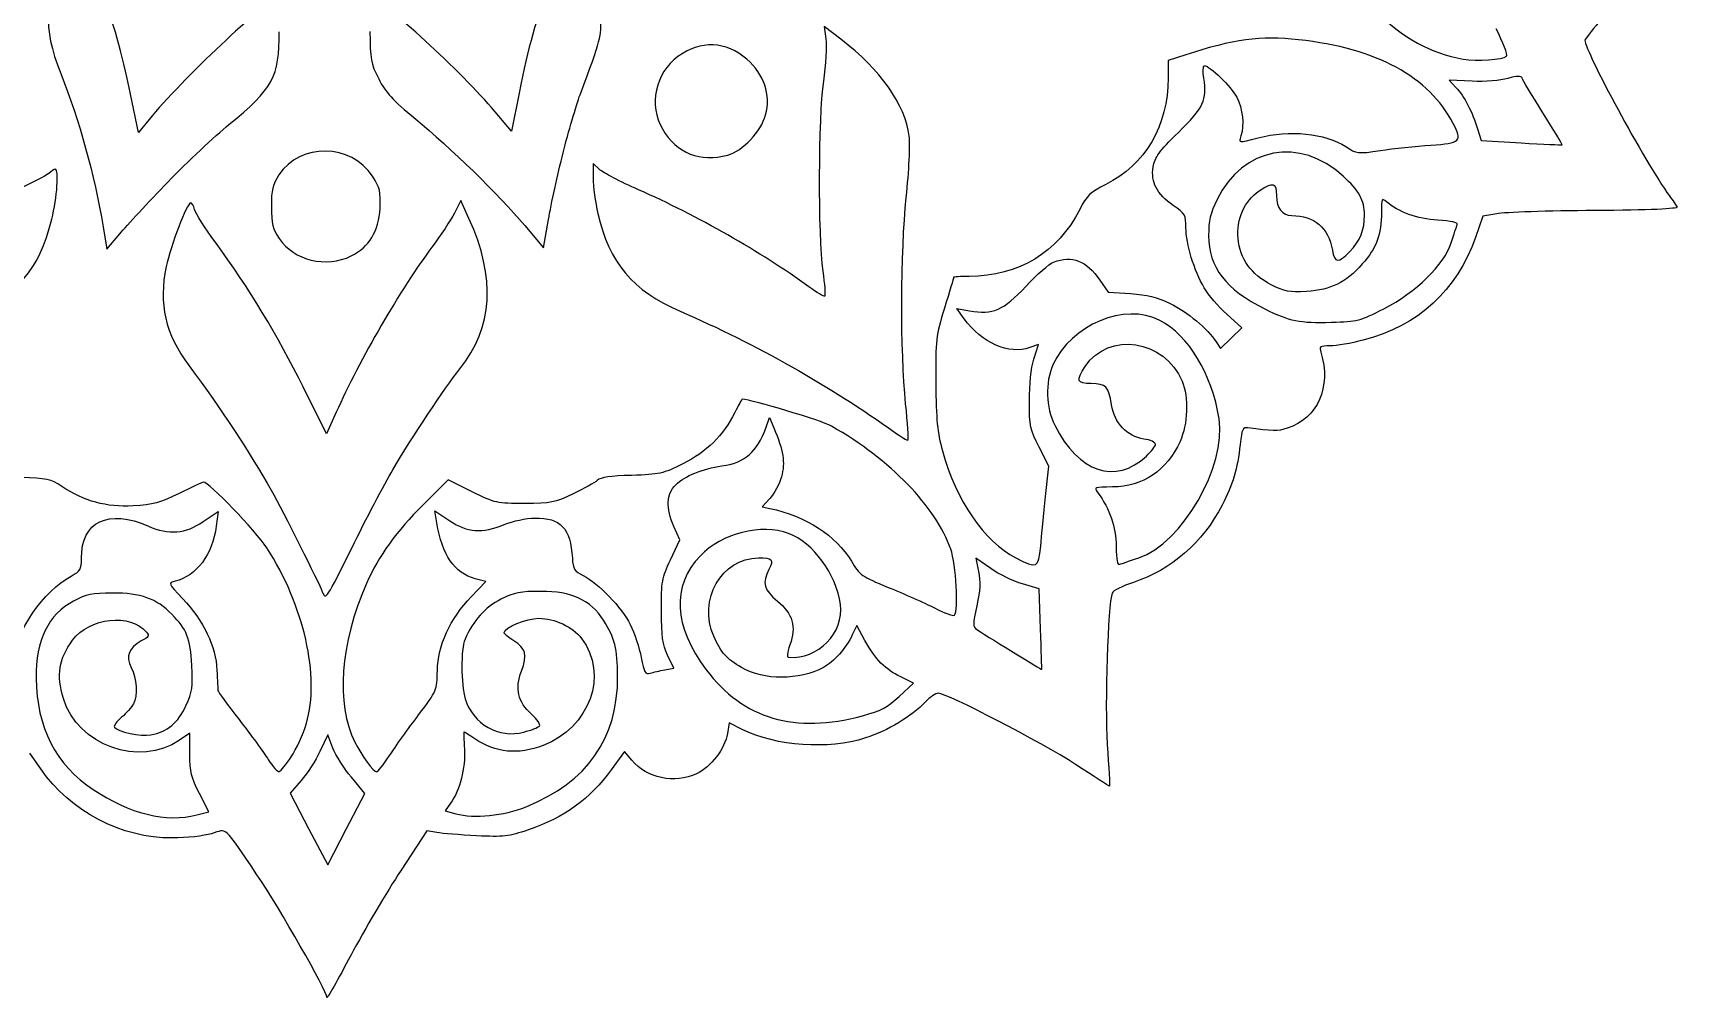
# Model space of a CAD drawing. Extents: x -17 to 263, y 101 to 446.
# Drawn here: x 96.9 to 244.3, y 165.2 to 251.8 of the extents above; entities that cross this region are included whole.
import ezdxf

# ---------------------------------------------------------------- set-up
doc = ezdxf.new("R2010")
doc.units = 0
doc.layers.get('0').update_dxf_attribs({"linetype": 'CONTINUOUS'})

msp = doc.modelspace()

# ---------------------------------------------------------------- linework, layer by layer
at = {"color": 7}
for p, q in [((169.27747, 251.18392), (167.77304, 252.33586)), ((167.77304, 252.33586), (167.92846, 251.21169)), ((198.59791, 249.27359), (198.59789, 247.70679)), ((200.18343, 249.79621), (198.59791, 249.27359)), ((228.90484, 249.67845), (228.90484, 249.67845)), ((106.33523, 242.83992), (105.63417, 246.25689)), ((140.44886, 246.34581), (139.77699, 242.96101)), ((225.81409, 247.42395), (223.77499, 247.50875)), ((223.77499, 247.50875), (224.37244, 246.87469)), ((139.77699, 242.96101), (137.97227, 245.06634)), ((107.56976, 244.31856), (106.33523, 242.83992)), ((232.16444, 244.60221), (232.16444, 244.60224)), ((226.31129, 243.16139), (226.62968, 242.11026)), ((226.62968, 242.11026), (230.21792, 241.90311)), ((144.38299, 240.9993), (144.38299, 240.9993)), ((159.13301, 240.81024), (159.13301, 240.81024)), ((147.6443, 239.52831), (147.07076, 240.0628)), ((147.07076, 240.0628), (147.07576, 238.73517)), ((108.97005, 238.39046), (108.97005, 238.39046)), ((135.22436, 236.75399), (134.64393, 235.60877)), ((135.95264, 235.14377), (135.22436, 236.75399)), ((103.18169, 234.37452), (103.52252, 232.37265)), ((140.94357, 234.51341), (142.63797, 232.51146)), ((142.63797, 232.51146), (143.07581, 235.02955)), ((226.78525, 235.32539), (226.11877, 233.41783)), ((228.02131, 235.55549), (226.78525, 235.32539)), ((103.52252, 232.37265), (104.66161, 233.74516)), ((125.40372, 231.77241), (125.40372, 231.77241)), ((192.46082, 229.61146), (193.2036, 228.53101)), ((193.2036, 228.53101), (195.20448, 228.40154)), ((180.31764, 226.1531), (179.64899, 227.07587)), ((179.64899, 227.07587), (180.80636, 226.86421)), ((217.90679, 227.04087), (217.90679, 227.04087)), ((205.1931, 225.337), (203.83906, 226.56091)), ((202.89636, 224.07686), (203.28904, 223.48252)), ((203.28904, 223.48252), (204.24107, 224.40976)), ((204.24107, 224.40976), (205.1931, 225.337)), ((186.97173, 223.83032), (186.21266, 223.56245)), ((186.56298, 222.51531), (186.97173, 223.83032)), ((123.19598, 215.83654), (121.10778, 220.04129)), ((175.07361, 218.52781), (175.0737, 218.52781)), ((124.05443, 217.76652), (123.19598, 215.83654)), ((162.54042, 216.34989), (162.86835, 217.30134)), ((162.86835, 217.30134), (163.26828, 216.36654)), ((187.90016, 212.93316), (187.03087, 214.62972)), ((129.11865, 212.60051), (129.11865, 212.60051)), ((187.61363, 210.21092), (187.90016, 212.93316)), ((134.09793, 211.70556), (131.85461, 209.48692)), ((136.23898, 210.64666), (134.09793, 211.70556)), ((162.92106, 210.04921), (162.22232, 209.29545)), ((162.22232, 209.29545), (162.89737, 209.1546)), ((112.14894, 207.969), (113.47447, 208.86841)), ((113.47447, 208.86841), (113.30568, 207.5576)), ((133.07437, 207.85827), (132.89887, 208.94234)), ((132.89887, 208.94234), (134.2311, 208.05319)), ((154.8362, 206.32846), (154.31533, 207.52663)), ((154.01041, 204.55735), (154.8362, 206.32846)), ((187.17187, 205.77353), (187.17173, 205.77357)), ((182.70099, 203.76861), (181.34852, 204.70833)), ((181.34852, 204.70833), (181.60064, 203.501)), ((195.95421, 204.72551), (195.95421, 204.72551)), ((136.16116, 201.24439), (137.46873, 202.60473)), ((137.46873, 202.60473), (136.50191, 202.86111)), ((187.0391, 201.94693), (185.54628, 202.38789)), ((187.16284, 198.36765), (187.0391, 201.94693)), ((170.68948, 198.65862), (170.29635, 197.82607)), ((171.42181, 197.33151), (170.68948, 198.65862)), ((187.16285, 198.36765), (187.16284, 198.36765)), ((154.30136, 194.84716), (153.7524, 196.02274)), ((153.50346, 194.69816), (154.30136, 194.84716)), ((174.49409, 192.31463), (175.78686, 193.51247)), ((175.78686, 193.51247), (174.64482, 194.05995)), ((171.21712, 190.58137), (171.2171, 190.58103)), ((110.94349, 189.02064), (110.02204, 188.39019)), ((110.95049, 187.15391), (110.94349, 189.02064)), ((123.30268, 188.87706), (122.60771, 187.38992)), ((123.7614, 187.68956), (123.30268, 188.87706)), ((159.25792, 189.93274), (159.11, 188.98454)), ((160.43816, 189.34819), (159.25792, 189.93274)), ((97.599299, 185.82434), (96.627789, 187.22346)), ((149.88026, 187.36513), (148.69016, 185.73129)), ((150.53741, 186.59019), (149.88026, 187.36513)), ((120.03458, 186.8963), (120.03462, 186.8963)), ((128.83327, 187.00869), (128.83327, 187.00869)), ((120.92298, 184.7783), (119.93322, 183.65376)), ((126.63123, 183.62718), (125.42567, 185.06463)), ((112.64564, 181.96484), (111.80162, 183.626)), ((119.93322, 183.65376), (121.61736, 180.43343)), ((124.96637, 180.42012), (126.63123, 183.62718)), ((111.56954, 181.68951), (112.64564, 181.96484)), ((111.56967, 181.68951), (111.56954, 181.68951)), ((134.3119, 182.74189), (133.83131, 182.06146)), ((133.83131, 182.06146), (134.78425, 181.79729)), ((141.06785, 182.42051), (141.06778, 182.42051)), ((121.61736, 180.43343), (123.3015, 177.21306)), ((123.3015, 177.21306), (124.96637, 180.42012)), ((132.18665, 180.26043), (129.87011, 176.7423)), ((133.07623, 180.11072), (132.18665, 180.26043)), ((123.2262, 165.33466), (123.22551, 165.33474))]:
    msp.add_line(p, q, dxfattribs=at)
for points in [[(100.45529, 258.04618), (97.900206, 254.59144), (97.672509, 252.47266), (99.388426, 248.11884)], [(105.63417, 246.25689), (104.82052, 250.22265), (104.17677, 252.45807), (102.88379, 255.80767)], [(118.76825, 254.73528), (118.32818, 255.17201), (110.73211, 248.10622), (107.56976, 244.31856)], [(137.97227, 245.06634), (134.86286, 248.69368), (127.67648, 255.19242), (127.24984, 254.76279)], [(143.19738, 256.1796), (141.93281, 252.89777), (141.29992, 250.63337), (140.44886, 246.34581)], [(217.02723, 253.83039), (219.68819, 251.2541), (222.08426, 249.92874), (225.01365, 249.41284)], [(145.90715, 246.21216), (147.7993, 251.30133), (147.84709, 251.4826), (147.71614, 253.07335)], [(228.90484, 249.67845), (229.01949, 249.7867), (228.60388, 250.8879), (227.98129, 252.12558)], [(237.17582, 252.72073), (236.49023, 251.92587), (235.92962, 251.19516), (235.92999, 251.09694)], [(114.45484, 243.54792), (118.40126, 246.76015), (118.97621, 247.82136), (118.95392, 251.85198)], [(127.08653, 251.87849), (127.09653, 249.376), (127.15553, 249.05288), (127.86468, 247.64798)], [(160.85537, 249.39202), (158.98475, 251.02597), (156.69391, 251.11542), (154.66485, 249.63375)], [(167.92846, 251.21169), (168.01396, 250.5934), (167.91106, 248.88671), (167.69982, 247.41904)], [(175.39211, 242.50751), (175.0244, 245.36195), (172.84833, 248.44969), (169.27747, 251.18392)], [(210.27486, 251.14427), (206.89461, 251.51583), (204.38219, 251.18017), (200.18343, 249.79621)], [(224.11415, 243.64649), (221.96511, 247.83213), (217.27105, 250.37526), (210.27486, 251.14427)], [(235.92999, 251.09694), (235.93399, 250.09244), (241.31107, 240.18513), (243.49042, 237.16718)], [(154.66485, 249.63375), (152.65236, 248.16416), (152.03387, 245.26138), (153.28302, 243.14839)], [(162.52909, 244.40965), (163.01917, 246.18616), (162.39359, 248.04841), (160.85537, 249.39202)], [(225.01365, 249.41284), (226.2405, 249.19678), (228.56261, 249.35534), (228.90484, 249.67845)], [(99.388426, 248.11884), (101.06359, 243.86846), (102.37322, 239.12319), (103.18169, 234.37452)], [(127.86468, 247.64798), (128.49193, 246.40535), (129.09894, 245.7443), (131.18049, 244.03695)], [(198.59789, 247.70679), (198.59731, 243.48396), (196.50597, 239.92059), (193.00057, 238.16953)], [(199.51153, 242.84792), (201.77846, 245.07209), (202.09071, 245.73734), (201.78879, 247.6996)], [(201.78879, 247.6996), (201.69409, 248.31502), (201.71729, 248.81891), (201.84039, 248.81938)], [(201.84039, 248.81938), (202.32181, 248.82138), (204.23952, 246.94274), (204.73148, 245.98743)], [(229.02413, 247.67183), (228.34165, 247.47793), (227.00255, 247.37453), (225.81409, 247.42395)], [(230.28924, 247.72563), (230.22224, 247.92407), (229.85729, 247.90855), (229.02413, 247.67183)], [(232.16444, 244.60224), (231.18486, 246.16671), (230.34103, 247.57224), (230.28924, 247.72563)], [(144.38299, 240.9993), (144.86113, 242.89772), (145.54699, 245.24351), (145.90715, 246.21216)], [(167.69982, 247.41904), (167.23501, 244.18963), (167.20092, 233.6307), (167.64492, 230.42026)], [(224.37244, 246.87469), (225.08463, 246.11884), (225.87262, 244.60972), (226.31129, 243.16139)], [(204.73148, 245.98743), (205.26095, 244.9593), (205.4211, 243.50419), (205.11303, 242.52055)], [(108.97005, 238.39046), (110.71321, 240.1905), (113.18135, 242.51136), (114.45484, 243.54792)], [(131.18049, 244.03695), (134.25254, 241.51716), (138.62905, 237.24802), (140.94357, 234.51341)], [(159.13301, 240.81024), (160.49794, 241.19083), (162.11347, 242.90309), (162.52909, 244.40965)], [(222.11602, 241.70246), (224.8124, 241.88991), (224.94819, 242.02203), (224.11415, 243.64649)], [(233.87581, 241.72685), (233.91411, 241.74375), (233.14401, 243.03773), (232.16444, 244.60221)], [(127.31011, 238.9097), (125.39265, 241.86997), (120.83432, 241.93488), (118.92726, 239.02908)], [(153.28302, 243.14839), (154.57221, 240.96769), (156.67849, 240.12584), (159.13301, 240.81024)], [(175.1277, 237.01702), (175.37384, 239.38726), (175.48819, 241.76171), (175.39211, 242.50751)], [(197.25163, 239.74433), (197.39818, 240.63419), (197.75578, 241.1253), (199.51153, 242.84792)], [(214.25919, 238.93302), (210.38711, 242.47495), (205.30034, 241.52653), (202.97543, 236.82919)], [(205.11303, 242.52055), (204.90899, 241.86908), (204.83613, 241.87658), (206.66633, 242.36075)], [(206.66633, 242.36075), (209.44574, 243.09604), (212.65839, 242.77319), (214.49754, 241.57376)], [(230.21792, 241.90311), (232.19146, 241.78919), (233.83752, 241.70986), (233.87581, 241.72685)], [(143.07581, 235.02955), (143.31664, 236.4145), (143.90487, 239.1009), (144.38299, 240.9993)], [(214.49754, 241.57376), (215.49875, 240.92084), (215.53699, 240.91653), (217.60446, 241.22351)], [(217.60446, 241.22351), (218.75574, 241.39446), (220.78594, 241.60998), (222.11602, 241.70246)], [(98.320736, 239.16662), (98.098156, 238.96363), (96.607389, 238.20847), (95.007929, 237.48846)], [(98.895936, 239.53633), (98.802136, 239.53597), (98.543316, 239.36961), (98.320736, 239.16662)], [(98.571756, 235.06719), (99.060226, 237.01606), (99.243126, 239.53766), (98.895936, 239.53633)], [(118.92726, 239.02908), (118.35066, 238.15051), (118.25049, 237.72528), (118.25639, 236.18121)], [(127.98421, 236.0603), (128.05761, 237.57102), (127.98921, 237.86175), (127.31011, 238.9097)], [(151.14098, 237.70487), (149.53326, 238.4138), (147.95975, 239.23435), (147.6443, 239.52831)], [(199.04306, 236.29825), (197.55593, 237.338), (197.02388, 238.36146), (197.25163, 239.74433)], [(216.17692, 235.44116), (216.17192, 236.7628), (215.70767, 237.60808), (214.25919, 238.93302)], [(104.66161, 233.74516), (105.28811, 234.50004), (107.22691, 236.59042), (108.97005, 238.39046)], [(147.07576, 238.73517), (147.07876, 238.00497), (147.27067, 236.58736), (147.5027, 235.5849)], [(166.38546, 229.02208), (162.10832, 232.13673), (156.41657, 235.37858), (151.14098, 237.70487)], [(193.00057, 238.16953), (191.5986, 237.4692), (191.31533, 237.19853), (190.67133, 235.94389)], [(204.85047, 233.35061), (204.68207, 235.04801), (205.4243, 236.71172), (206.74469, 237.59647)], [(206.74469, 237.59647), (207.99239, 238.43252), (208.29176, 238.35179), (208.29624, 237.17809)], [(111.02366, 236.53461), (110.69396, 236.53361), (109.22062, 232.69394), (108.83133, 230.82154)], [(111.36637, 235.9415), (111.28307, 236.26811), (111.12885, 236.53501), (111.02366, 236.53461)], [(113.2918, 232.92867), (112.31611, 234.25911), (111.44967, 235.61489), (111.36637, 235.9415)], [(118.25639, 236.18121), (118.26239, 234.63982), (118.36609, 234.21211), (118.94496, 233.34459)], [(125.40372, 231.77241), (127.02166, 232.56327), (127.88382, 233.99589), (127.98421, 236.0603)], [(175.0737, 218.52781), (174.59272, 223.29074), (174.61849, 232.11343), (175.1277, 237.01702)], [(190.67133, 235.94389), (188.68391, 232.07201), (185.19254, 229.95969), (180.7523, 229.94274)], [(200.17913, 234.30867), (200.17513, 235.4381), (200.10943, 235.5527), (199.04306, 236.29825)], [(202.97543, 236.82919), (202.35127, 235.56813), (202.20909, 234.96406), (202.21622, 233.60363)], [(208.29624, 237.17809), (208.30024, 236.06116), (208.81326, 235.38464), (209.65473, 235.3857)], [(218.14089, 236.63147), (217.72294, 236.99609), (217.69523, 236.93611), (217.70003, 235.67716)], [(222.73325, 234.98158), (220.91074, 235.09359), (219.19868, 235.70869), (218.14089, 236.63147)], [(236.78945, 235.84297), (232.64682, 235.81147), (228.70117, 235.68205), (228.02131, 235.55549)], [(244.18035, 236.1538), (244.27285, 235.98765), (241.72656, 235.88057), (236.78945, 235.84297)], [(243.49042, 237.16718), (243.79225, 236.74923), (244.10271, 236.29321), (244.18035, 236.1538)], [(90.574982, 226.2198), (95.723259, 228.53219), (97.398329, 230.38543), (98.571756, 235.06719)], [(134.64393, 235.60877), (134.3247, 234.97889), (133.41573, 233.60381), (132.62401, 232.55303)], [(135.14429, 221.66099), (138.11355, 225.39064), (138.37693, 229.78369), (135.95264, 235.14377)], [(147.5027, 235.5849), (148.53818, 231.11128), (150.57856, 228.68839), (154.88469, 226.81898)], [(209.65473, 235.3857), (211.68707, 235.3887), (212.96499, 234.30386), (213.30352, 232.28952)], [(214.85401, 232.16843), (215.80931, 233.16643), (216.18209, 234.08865), (216.17692, 235.44116)], [(217.70003, 235.67716), (217.70803, 233.70838), (217.24864, 232.47239), (215.98382, 231.05473)], [(224.48627, 234.58392), (224.55367, 234.76964), (223.94868, 234.90688), (222.73325, 234.98158)], [(223.94593, 232.95269), (224.18651, 233.69389), (224.42965, 234.42794), (224.48627, 234.58392)], [(121.10778, 220.04129), (118.87137, 224.54446), (116.15128, 229.02948), (113.2918, 232.92867)], [(118.94496, 233.34459), (120.26149, 231.37158), (123.14687, 230.66922), (125.40372, 231.77241)], [(201.81877, 228.9118), (200.91868, 230.43435), (200.1847, 232.85022), (200.17913, 234.30867)], [(202.21622, 233.60363), (202.23112, 230.73499), (203.72674, 228.78292), (207.25655, 227.02447)], [(207.82026, 229.20037), (206.00348, 230.12731), (205.03615, 231.47916), (204.85047, 233.35061)], [(226.11877, 233.41783), (224.46686, 228.68993), (220.98511, 225.5065), (216.06903, 224.22916)], [(217.90679, 227.04087), (220.81515, 228.52341), (223.29682, 230.95276), (223.94593, 232.95269)], [(132.62401, 232.55303), (129.92641, 228.97277), (126.10964, 222.38707), (124.05443, 217.76652)], [(188.33284, 231.22828), (189.98989, 231.85522), (191.26041, 231.35759), (192.46082, 229.61146)], [(213.30352, 232.28952), (213.4997, 231.12227), (213.82804, 231.09662), (214.85401, 232.16843)], [(108.83133, 230.82154), (108.13235, 227.4596), (108.73913, 224.82518), (110.87712, 221.93952)], [(167.64492, 230.42026), (167.80757, 229.24418), (167.8898, 228.23068), (167.82764, 228.16805)], [(180.7523, 229.94274), (179.99082, 229.93974), (179.36797, 229.89514), (179.36816, 229.84344)], [(185.83708, 229.04452), (186.81704, 230.097), (187.94014, 231.0797), (188.33284, 231.22828)], [(215.98382, 231.05473), (214.48139, 229.3708), (213.20371, 228.74221), (210.996, 228.60084)], [(167.82764, 228.16805), (167.76544, 228.10545), (167.1165, 228.48973), (166.38546, 229.02208)], [(179.36816, 229.84344), (179.36836, 229.79174), (179.00159, 228.56164), (178.55309, 227.10981)], [(180.80636, 226.86421), (182.88607, 226.48389), (183.83638, 226.89581), (185.83708, 229.04452)], [(203.83906, 226.56091), (203.09435, 227.23405), (202.18521, 228.29195), (201.81877, 228.9118)], [(210.996, 228.60084), (209.42419, 228.50014), (209.05657, 228.56954), (207.82026, 229.20037)], [(178.55309, 227.10981), (177.76986, 224.57435), (177.73909, 224.30974), (177.77375, 220.40626)], [(197.84704, 225.99813), (194.7052, 227.62839), (189.8945, 225.62301), (188.26832, 222.00517)], [(195.20448, 228.40154), (196.73086, 228.30274), (197.57646, 228.09081), (198.77018, 227.50774)], [(198.77018, 227.50774), (200.30812, 226.75656), (202.12283, 225.24763), (202.89636, 224.07686)], [(207.25655, 227.02447), (209.44058, 225.93645), (210.36315, 225.75176), (213.21237, 225.83219)], [(213.21237, 225.83219), (215.56502, 225.89859), (215.76906, 225.95114), (217.90679, 227.04087)], [(154.88469, 226.81898), (161.67066, 223.87301), (168.34776, 220.1042), (174.06383, 215.99354)], [(186.21266, 223.56245), (184.33226, 222.89887), (181.90173, 223.967), (180.31764, 226.1531)], [(203.15787, 217.18853), (202.50926, 221.20447), (200.42621, 224.65983), (197.84704, 225.99813)], [(191.15353, 221.87646), (193.27094, 225.0445), (198.26368, 224.28885), (199.83713, 220.56218)], [(216.06903, 224.22916), (214.99105, 223.94908), (213.65685, 223.71819), (213.10409, 223.71608)], [(212.27413, 223.14141), (213.22754, 220.0315), (211.99393, 217.2474), (209.25718, 216.33259)], [(213.10409, 223.71608), (212.18003, 223.71208), (212.11319, 223.66628), (212.27413, 223.14141)], [(110.87712, 221.93952), (113.83656, 217.94515), (116.31933, 214.17691), (118.22917, 210.78093)], [(129.11865, 212.60051), (130.8794, 215.59975), (133.72368, 219.87658), (135.14429, 221.66099)], [(186.15789, 218.7633), (186.15589, 220.29358), (186.3063, 221.68957), (186.56298, 222.51531)], [(188.26832, 222.00517), (187.56578, 220.4422), (187.63531, 218.19623), (188.43547, 216.60573)], [(191.69232, 220.33243), (190.39583, 220.32743), (190.30062, 220.60033), (191.15353, 221.87646)], [(177.77375, 220.40626), (177.80325, 217.08127), (177.91114, 215.97328), (178.36703, 214.31248)], [(193.52318, 218.43441), (193.27073, 220.08702), (193.02908, 220.33753), (191.69232, 220.33243)], [(199.83713, 220.56218), (200.44197, 219.12964), (200.35883, 216.68054), (199.65342, 215.15045)], [(160.42729, 218.94067), (160.39469, 218.94155), (160.09436, 218.39884), (159.75984, 217.73397)], [(168.42951, 216.52538), (167.55897, 217.02161), (161.30595, 218.90892), (160.42729, 218.94067)], [(175.28869, 215.28834), (175.34469, 215.34474), (175.24779, 216.80246), (175.07361, 218.52781)], [(187.03087, 214.62972), (186.21983, 216.21259), (186.16132, 216.48966), (186.15789, 218.7633)], [(196.40758, 215.37334), (194.89164, 215.60982), (193.77337, 216.79658), (193.52318, 218.43441)], [(159.75984, 217.73397), (158.73054, 215.68823), (157.23288, 214.21031), (155.12145, 213.15673)], [(195.95421, 204.72551), (199.83139, 206.01705), (203.8416, 212.95511), (203.15787, 217.18853)], [(158.6126, 212.95891), (160.62977, 213.22907), (161.8185, 214.25533), (162.54042, 216.34989)], [(163.26828, 216.36654), (164.12809, 214.35685), (164.2984, 213.26279), (163.94872, 211.99525)], [(179.11616, 205.50715), (177.77264, 209.32238), (173.7005, 213.52088), (168.42951, 216.52538)], [(174.06383, 215.99354), (174.68156, 215.54931), (175.23274, 215.23196), (175.28869, 215.28834)], [(188.43547, 216.60573), (190.5701, 212.36278), (193.86198, 211.25459), (196.63772, 213.84455)], [(197.45916, 214.91079), (197.45853, 215.07506), (196.98532, 215.28322), (196.40758, 215.37334)], [(205.71425, 216.37479), (205.27473, 216.43779), (205.18931, 216.25), (205.04063, 214.89385)], [(209.25718, 216.33259), (208.42951, 216.05593), (207.89419, 216.06229), (205.71425, 216.37479)], [(178.36703, 214.31248), (179.58483, 209.87601), (182.11777, 206.18086), (184.93656, 204.72862)], [(199.65342, 215.15045), (198.44746, 212.53468), (196.33188, 211.10945), (193.6119, 211.0804)], [(196.63772, 213.84455), (197.09015, 214.26667), (197.45979, 214.74647), (197.45916, 214.91079)], [(205.04063, 214.89385), (204.79596, 212.6621), (204.40206, 211.33454), (203.42525, 209.4496)], [(125.4503, 205.60145), (126.72812, 208.1908), (128.37888, 211.34037), (129.11865, 212.60051)], [(155.12145, 213.15673), (153.31796, 212.25683), (153.03637, 212.19322), (150.52843, 212.1193)], [(154.48323, 211.27504), (155.2667, 212.06358), (156.89975, 212.72951), (158.6126, 212.95891)], [(99.474766, 211.12521), (98.463906, 211.79568), (98.163236, 211.85937), (95.761749, 211.91181)], [(105.86632, 209.38392), (103.46906, 209.24891), (101.4913, 209.78771), (99.474766, 211.12521)], [(112.16418, 211.50617), (112.07418, 211.49917), (111.098, 211.04451), (109.99483, 210.4977)], [(117.83493, 205.6388), (116.85738, 207.14346), (112.60386, 211.54445), (112.16418, 211.50617)], [(118.22917, 210.78093), (119.33117, 208.8214), (122.47335, 202.58975), (122.84273, 201.63121)], [(147.45118, 211.67075), (147.22814, 211.46736), (146.24879, 210.91988), (145.27483, 210.45416)], [(150.52843, 212.1193), (148.62968, 212.0633), (147.73938, 211.93357), (147.45118, 211.67075)], [(154.31533, 207.52663), (153.57222, 209.23604), (153.62486, 210.4111), (154.48323, 211.27504)], [(163.94872, 211.99525), (163.76781, 211.33949), (163.30537, 210.46376), (162.92106, 210.04921)], [(193.6119, 211.0804), (191.95363, 211.0627), (191.91901, 211.049), (192.28783, 210.55563)], [(109.99483, 210.4977), (108.27016, 209.64278), (107.69161, 209.4867), (105.86632, 209.38392)], [(131.85461, 209.48692), (129.4779, 207.13641), (127.84432, 204.86758), (126.78339, 202.44362)], [(140.94202, 209.59758), (138.44105, 209.58758), (138.32901, 209.61298), (136.23898, 210.64666)], [(145.27483, 210.45416), (143.63492, 209.66997), (143.31461, 209.60664), (140.94202, 209.59758)], [(187.17173, 205.77357), (187.25723, 206.71688), (187.45603, 208.71368), (187.61363, 210.21092)], [(192.28783, 210.55563), (193.37214, 209.10531), (193.9265, 207.49594), (193.93554, 205.77221)], [(203.42525, 209.4496), (201.69938, 206.1192), (198.83531, 203.62774), (195.47068, 202.52987)], [(101.23149, 204.68591), (101.21889, 207.98133), (103.64335, 209.14238), (107.24484, 207.56567)], [(107.24484, 207.56567), (109.05941, 206.77128), (110.56636, 206.89521), (112.14894, 207.969)], [(136.50191, 202.86111), (134.67312, 203.34606), (133.5366, 205.00307), (133.07437, 207.85827)], [(134.2311, 208.05319), (135.83185, 206.98481), (137.10317, 206.89755), (139.12029, 207.71759)], [(139.12029, 207.71759), (139.87157, 208.023), (141.07532, 208.27512), (141.85803, 208.29099)], [(141.85803, 208.29099), (144.16672, 208.33769), (145.06325, 207.38016), (145.21666, 204.70356)], [(164.58295, 206.91278), (162.16821, 207.82442), (158.57935, 206.91878), (156.6809, 204.91811)], [(162.89737, 209.1546), (166.11759, 208.48266), (168.86211, 206.71253), (170.20863, 204.43909)], [(113.30568, 207.5576), (112.97836, 205.01579), (111.5606, 203.11903), (109.62141, 202.6286)], [(169.23317, 200.5545), (168.85054, 203.26898), (166.79691, 206.07692), (164.58295, 206.91278)], [(121.39144, 189.9035), (122.63164, 194.04337), (121.17163, 200.503), (117.83493, 205.6388)], [(122.84273, 201.63121), (123.11793, 200.91709), (123.20109, 201.04369), (125.4503, 205.60145)], [(156.6809, 204.91811), (154.08402, 202.18176), (154.26866, 198.58921), (157.20617, 194.69779)], [(179.445, 199.5883), (179.81842, 199.96459), (179.58434, 204.17763), (179.11616, 205.50715)], [(184.93656, 204.72862), (186.87466, 203.73012), (186.99172, 203.78483), (187.17187, 205.77353)], [(193.93554, 205.77221), (193.94254, 204.48651), (194.02764, 204.06156), (194.26172, 204.14896)], [(100.3217, 203.09581), (101.15356, 203.54791), (101.23529, 203.69074), (101.23149, 204.68591)], [(145.21666, 204.70356), (145.27286, 203.72272), (145.37792, 203.55388), (146.1859, 203.14556)], [(153.19403, 199.99228), (153.18503, 202.61914), (153.23393, 202.89222), (154.01041, 204.55735)], [(157.88188, 197.70749), (156.43232, 200.95095), (158.57814, 204.71217), (161.88533, 204.72479)], [(161.88533, 204.72479), (163.13633, 204.72979), (163.27395, 204.57772), (162.8206, 203.69278)], [(162.8206, 203.69278), (162.19499, 202.47156), (162.35855, 201.86819), (163.59277, 200.8445)], [(170.20863, 204.43909), (170.95578, 203.17763), (171.10717, 203.06995), (173.52024, 202.0835)], [(181.60064, 203.501), (181.79251, 202.58223), (181.75647, 201.8493), (181.44981, 200.43412)], [(185.54628, 202.38789), (184.72522, 202.63043), (183.44483, 203.25175), (182.70099, 203.76861)], [(194.26172, 204.14896), (194.4361, 204.21406), (195.19772, 204.47352), (195.95421, 204.72551)], [(95.029489, 195.42566), (95.360859, 198.16283), (97.830256, 201.7418), (100.3217, 203.09581)], [(109.62141, 202.6286), (108.99392, 202.46989), (109.00124, 202.45297), (110.29396, 201.07527)], [(126.78339, 202.44362), (124.39194, 196.97985), (124.0046, 191.68271), (125.74208, 188.2034)], [(146.1859, 203.14556), (147.56675, 202.44773), (149.6383, 200.28351), (150.39861, 198.74439)], [(173.52024, 202.0835), (174.91101, 201.51497), (176.77626, 200.68391), (177.66523, 200.23671)], [(195.47068, 202.52987), (194.50643, 202.21526), (193.65186, 201.7848), (193.57164, 201.57332)], [(100.53549, 200.85677), (98.259466, 199.65262), (97.149569, 197.36417), (97.180529, 193.93935)], [(104.03751, 201.57664), (102.17071, 201.56964), (101.69677, 201.47121), (100.53549, 200.85677)], [(109.33715, 199.67372), (107.95, 201.07874), (106.53333, 201.58741), (104.03751, 201.57664)], [(110.29396, 201.07527), (112.19237, 199.05208), (113.28448, 196.78451), (113.3783, 194.67121)], [(133.11942, 194.62093), (133.15472, 196.85887), (134.2609, 199.26743), (136.16116, 201.24439)], [(138.81996, 201.02065), (137.41896, 200.32593), (136.30345, 199.0838), (135.60143, 197.43668)], [(142.39109, 201.72554), (140.54837, 201.72154), (140.02522, 201.61831), (138.81996, 201.02065)], [(148.0044, 199.1453), (146.84385, 200.95994), (145.16522, 201.73153), (142.39109, 201.72554)], [(163.59277, 200.8445), (164.97349, 199.69926), (165.29206, 198.57812), (164.70571, 196.92777)], [(164.60681, 195.817), (167.18113, 195.57386), (169.58783, 198.03839), (169.23317, 200.5545)], [(193.57164, 201.57332), (193.18937, 200.56568), (192.90014, 191.55957), (193.13623, 188.0157)], [(100.43974, 197.34206), (101.94302, 199.38138), (105.6363, 199.7872), (107.07189, 198.07081)], [(111.12351, 195.09381), (110.99311, 197.50239), (110.67455, 198.3191), (109.33715, 199.67372)], [(139.10319, 198.04907), (139.10119, 198.48947), (141.11986, 199.31117), (142.19978, 199.30976)], [(142.19978, 199.30976), (143.64472, 199.30876), (145.2331, 198.56462), (146.03285, 197.51611)], [(149.27369, 194.13531), (149.26669, 196.56461), (149.01143, 197.57068), (148.0044, 199.1453)], [(153.7524, 196.02274), (153.29609, 196.99992), (153.20186, 197.66979), (153.19403, 199.99228)], [(177.66523, 200.23671), (178.55422, 199.7895), (179.35511, 199.49771), (179.445, 199.5883)], [(181.44981, 200.43412), (181.08799, 198.7644), (181.08678, 198.54878), (181.43801, 198.32205)], [(107.07189, 198.07081), (107.33848, 197.75206), (107.26181, 197.62301), (106.6009, 197.27805)], [(139.96621, 197.29266), (139.49203, 197.58321), (139.10367, 197.92362), (139.10319, 198.04907)], [(146.03285, 197.51611), (148.49207, 194.29197), (146.77557, 189.49997), (142.59459, 187.91746)], [(150.39861, 198.74439), (150.77309, 197.98633), (151.21576, 196.66363), (151.38233, 195.80505)], [(160.38256, 194.89241), (159.0013, 195.69482), (158.55871, 196.19305), (157.88188, 197.70749)], [(170.29635, 197.82607), (169.7332, 196.63344), (168.64338, 195.40009), (167.72352, 194.91441)], [(181.43801, 198.32205), (183.04109, 197.28712), (187.2445, 194.70331), (187.26329, 194.74127)], [(187.26329, 194.74127), (187.27609, 194.76727), (187.23099, 196.39905), (187.16285, 198.36765)], [(99.627376, 192.12399), (98.988806, 194.24461), (99.211656, 195.67607), (100.43974, 197.34206)], [(106.6009, 197.27805), (105.48081, 196.69338), (105.17403, 195.89286), (105.69071, 194.90298)], [(135.60143, 197.43668), (135.21109, 196.52087), (135.22232, 193.41975), (135.62083, 192.10818)], [(140.65163, 194.57388), (141.20549, 196.04992), (141.06137, 196.62158), (139.96621, 197.29266)], [(164.70571, 196.92777), (164.43919, 196.17765), (164.40875, 195.8357), (164.60681, 195.817)], [(174.64482, 194.05995), (173.2335, 194.73653), (172.37023, 195.61279), (171.42181, 197.33151)], [(105.69071, 194.90298), (106.18766, 193.95092), (106.28805, 192.37551), (105.89858, 191.64104)], [(110.60011, 191.47896), (111.17093, 192.7385), (111.22923, 193.1411), (111.12351, 195.09381)], [(113.3783, 194.67121), (113.4195, 193.74246), (113.4569, 192.91426), (113.4613, 192.83075)], [(131.44556, 190.66519), (133.08715, 192.85161), (133.09161, 192.86217), (133.11942, 194.62093)], [(141.55551, 190.71424), (140.32971, 191.83154), (140.05798, 192.99179), (140.65163, 194.57388)], [(151.38233, 195.80505), (151.65107, 194.41982), (151.74263, 194.26119), (152.19537, 194.39657)], [(152.19537, 194.39657), (152.47597, 194.48057), (153.06462, 194.6162), (153.50346, 194.69816)], [(157.20617, 194.69779), (160.52513, 190.30104), (165.14824, 188.94278), (171.21712, 190.58137)], [(167.72352, 194.91441), (165.49539, 193.73797), (162.38554, 193.72851), (160.38256, 194.89241)], [(97.180529, 193.93935), (97.220329, 189.54148), (98.938336, 186.18697), (102.29116, 183.96081)], [(141.06778, 182.42051), (146.57419, 184.6498), (149.29068, 188.52789), (149.27369, 194.13531)], [(110.02204, 188.39019), (106.43301, 185.93454), (100.89182, 187.92496), (99.627376, 192.12399)], [(105.89858, 191.64104), (105.74149, 191.34481), (105.26118, 190.80412), (104.83123, 190.43953)], [(113.4613, 192.83075), (113.4653, 192.74725), (114.32018, 191.57916), (115.36006, 190.23501)], [(135.62083, 192.10818), (136.31577, 189.82045), (138.62057, 188.50858), (140.8738, 189.11826)], [(171.2171, 190.58103), (172.86431, 191.02578), (173.4209, 191.32024), (174.49409, 192.31463)], [(176.8309, 191.81027), (175.60274, 190.51776), (173.46271, 189.23172), (171.47675, 188.59269)], [(177.99427, 192.59387), (177.76309, 192.59299), (177.23957, 192.24035), (176.8309, 191.81027)], [(190.27952, 186.22564), (187.23601, 188.20637), (178.76618, 192.59681), (177.99427, 192.59387)], [(104.83123, 190.43953), (104.40128, 190.07492), (104.11152, 189.67712), (104.18733, 189.55551)], [(107.44142, 188.86614), (108.93594, 189.15448), (109.91288, 189.96259), (110.60011, 191.47896)], [(115.36006, 190.23501), (116.39993, 188.89087), (117.57767, 187.27799), (117.97726, 186.65083)], [(128.83327, 187.00869), (129.36474, 187.81401), (130.54027, 189.45942), (131.44556, 190.66519)], [(142.27149, 189.65233), (142.38941, 189.76997), (142.06722, 190.24784), (141.55551, 190.71424)], [(104.18733, 189.55551), (104.43551, 189.15734), (106.5876, 188.70144), (107.44142, 188.86614)], [(120.03462, 186.8963), (120.4875, 187.57096), (121.09806, 188.9242), (121.39144, 189.9035)], [(135.50643, 189.13018), (135.47773, 189.13032), (135.49603, 188.43664), (135.54703, 187.58864)], [(136.49144, 188.50211), (135.97841, 188.8474), (135.53515, 189.13004), (135.50643, 189.13018)], [(140.8738, 189.11826), (141.5246, 189.29436), (142.15357, 189.53468), (142.27149, 189.65233)], [(159.11, 188.98454), (158.90082, 187.64356), (157.6126, 185.96662), (156.34509, 185.3853)], [(171.47675, 188.59269), (168.13746, 187.51821), (163.49094, 187.83624), (160.43816, 189.34819)], [(122.60771, 187.38992), (122.22547, 186.57202), (121.46734, 185.39676), (120.92298, 184.7783)], [(125.42567, 185.06463), (124.76261, 185.85521), (124.01369, 187.03643), (123.7614, 187.68956)], [(125.74208, 188.2034), (126.33219, 187.0217), (127.40971, 185.54275), (127.67979, 185.54378)], [(135.54703, 187.58864), (135.64761, 185.9178), (135.13542, 183.90781), (134.3119, 182.74189)], [(142.59459, 187.91746), (140.33414, 187.06185), (138.3487, 187.25207), (136.49144, 188.50211)], [(193.13623, 188.0157), (193.27348, 185.95538), (193.36294, 184.26979), (193.33501, 184.26993)], [(109.39611, 179.63198), (104.76717, 179.61428), (100.27345, 181.97314), (97.599299, 185.82434)], [(111.80162, 183.626), (111.07557, 185.05498), (110.95662, 185.54803), (110.95049, 187.15391)], [(117.97726, 186.65083), (118.37685, 186.02368), (118.81794, 185.54634), (118.95748, 185.5901)], [(118.95748, 185.5901), (119.09701, 185.6338), (119.58171, 186.22165), (120.03458, 186.8963)], [(127.67979, 185.54378), (127.78274, 185.54417), (128.3018, 186.20339), (128.83327, 187.00869)], [(148.69016, 185.73129), (146.78379, 183.11404), (144.49491, 181.45653), (141.27606, 180.36232)], [(156.34509, 185.3853), (154.34382, 184.4675), (151.90909, 184.97261), (150.53741, 186.59019)], [(193.33501, 184.26993), (193.30711, 184.27005), (191.93211, 185.15013), (190.27952, 186.22564)], [(102.29116, 183.96081), (105.55477, 181.79391), (108.83726, 180.99039), (111.56967, 181.68951)], [(134.78425, 181.79729), (136.39091, 181.35185), (139.08931, 181.61951), (141.06785, 182.42051)], [(112.88638, 180.0147), (112.2101, 179.80833), (110.64521, 179.63675), (109.39611, 179.63198)], [(116.96056, 176.33805), (113.90755, 180.84042), (114.33332, 180.45619), (112.88638, 180.0147)], [(136.63785, 179.82746), (135.16822, 179.90086), (133.56549, 180.02837), (133.07623, 180.11072)], [(141.27606, 180.36232), (139.49274, 179.75609), (139.06143, 179.70636), (136.63785, 179.82746)], [(123.22551, 165.33474), (123.22251, 165.90625), (118.97148, 173.37249), (116.96056, 176.33805)], [(129.87011, 176.7423), (128.59602, 174.80733), (126.58022, 171.39213), (125.39055, 169.15295)], [(125.39055, 169.15295), (124.20089, 166.91378), (123.22693, 165.19555), (123.2262, 165.33466)]]:
    msp.add_open_spline(points, degree=3, dxfattribs=at)

doc.saveas('drawing.dxf')
